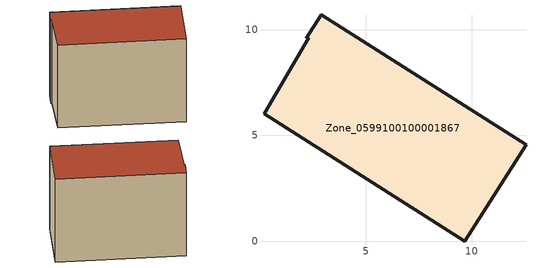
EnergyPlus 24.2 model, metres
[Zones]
Zone_0599100100001867
 floor ground (C_G): 9.69,0 0.18,6.02 2.3,9.61 2.19,9.6 2.89,10.7 12.58,4.56 z1.64
 wall outside (C_F): 9.69,0 12.58,4.56 2.89,10.7 2.19,9.6 2.3,9.61 0.18,6.02 9.69,0 z1.64:10.16
 roof outside (C_R): 0.18,6.02 9.69,0 12.58,4.56 2.89,10.7 2.19,9.6 2.3,9.61 z10.16
[BUILDING]
Pand.0599100100001867: North Axis=0; Terrain=City; Loads Convergence Tolerance Value=0.04; Temperature Convergence Tolerance Value=0.4; Solar Distribution=FullExterior; Maximum Number of Warmup Days=25; Minimum Number of Warmup Days=1
[Site:Location]
Rotterdam.The.Hague.AP_ZH_NLD Design_Conditions: Latitude=51.96; Longitude=4.45; Time Zone=1; Elevation=-4.5
[SITE:GROUNDTEMPERATURE:BUILDINGSURFACE]
18, 18, 18, 18, 18, 18, 18, 18, 18, 18, 18, 18
[MATERIAL] Thermal Absorptance=0.9; Solar Absorptance=0.7; Visible Absorptance=0.7
Name | Roughness | Thickness | Conductivity | Density | Specific Heat
G.TI.2006-2014 | MediumSmooth | 0.15 | 0.06 | 540 | 1210
F.TI.2006-2014 | Rough | 0.3 | 0.12 | 1920 | 840
R.TI.2006-2014 | MediumRough | 0.2 | 0.08 | 1500 | 1000
[CONSTRUCTION]
C_G: G.TI.2006-2014
C_F: F.TI.2006-2014
C_R: R.TI.2006-2014
[ZONE]
Zone_0599100100001867: Type=1; Multiplier=1; Ceiling Height=Autocalculate; Volume=Autocalculate; Floor Area=autocalculate; Part of Total Floor Area=Yes
[ZONEINFILTRATION:DESIGNFLOWRATE]
Infil_Zone_0599100100001867: Zone or ZoneList or Space or SpaceList=Zone_0599100100001867; Schedule=AlwaysOn; Design Flow Rate Calculation Method=Flow/Area; Flow Rate per Floor Area=0.0015; Constant Term Coefficient=1; Temperature Term Coefficient=0; Velocity Term Coefficient=0; Velocity Squared Term Coefficient=0
[HVACTEMPLATE:ZONE:IDEALLOADSAIRSYSTEM]
Zone_0599100100001867: Maximum Heating Supply Air Temperature=50; Minimum Cooling Supply Air Temperature=13; Maximum Heating Supply Air Humidity Ratio=0.0156; Minimum Cooling Supply Air Humidity Ratio=0.0077; Heating Limit=NoLimit; Cooling Limit=NoLimit; Dehumidification Control Type=ConstantSensibleHeatRatio; Cooling Sensible Heat Ratio=0.7; Dehumidification Setpoint=60; Humidification Control Type=None; Humidification Setpoint=30; Outdoor Air Method=None; Outdoor Air Flow Rate per Person=0.00944; Outdoor Air Flow Rate per Zone Floor Area=0; Outdoor Air Flow Rate per Zone=0; Demand Controlled Ventilation Type=None; Outdoor Air Economizer Type=NoEconomizer; Heat Recovery Type=None; Sensible Heat Recovery Effectiveness=0.7; Latent Heat Recovery Effectiveness=0.65
[ZONECONTROL:THERMOSTAT]
ThermostatControl_Zone_0599100100001867: Zone or ZoneList=Zone_0599100100001867; Control Type Schedule=DualSetpointControlType; Control 1=Thermostat_Zone_0599100100001867; Temperature Difference Between Cutout And Setpoint=0
[THERMOSTATSETPOINT:DUALSETPOINT]
Thermostat_Zone_0599100100001867: Heating Setpoint Temperature Schedule=HeatingSetpoint_Zone_0599100100001867; Cooling Setpoint Temperature Schedule=CoolingSetpoint_Zone_0599100100001867
[SCHEDULE:COMPACT]
HeatingSetpoint_Zone_0599100100001867: Through: 12/31, For: AllDays, Until: 24:00, 21
CoolingSetpoint_Zone_0599100100001867: Through: 12/31, For: AllDays, Until: 24:00, 24
DualSetpointControlType: Through: 12/31, For: AllDays, Until: 24:00, 4
AlwaysOn: Through: 12/31, For: AllDays, Until: 24:00, 1
